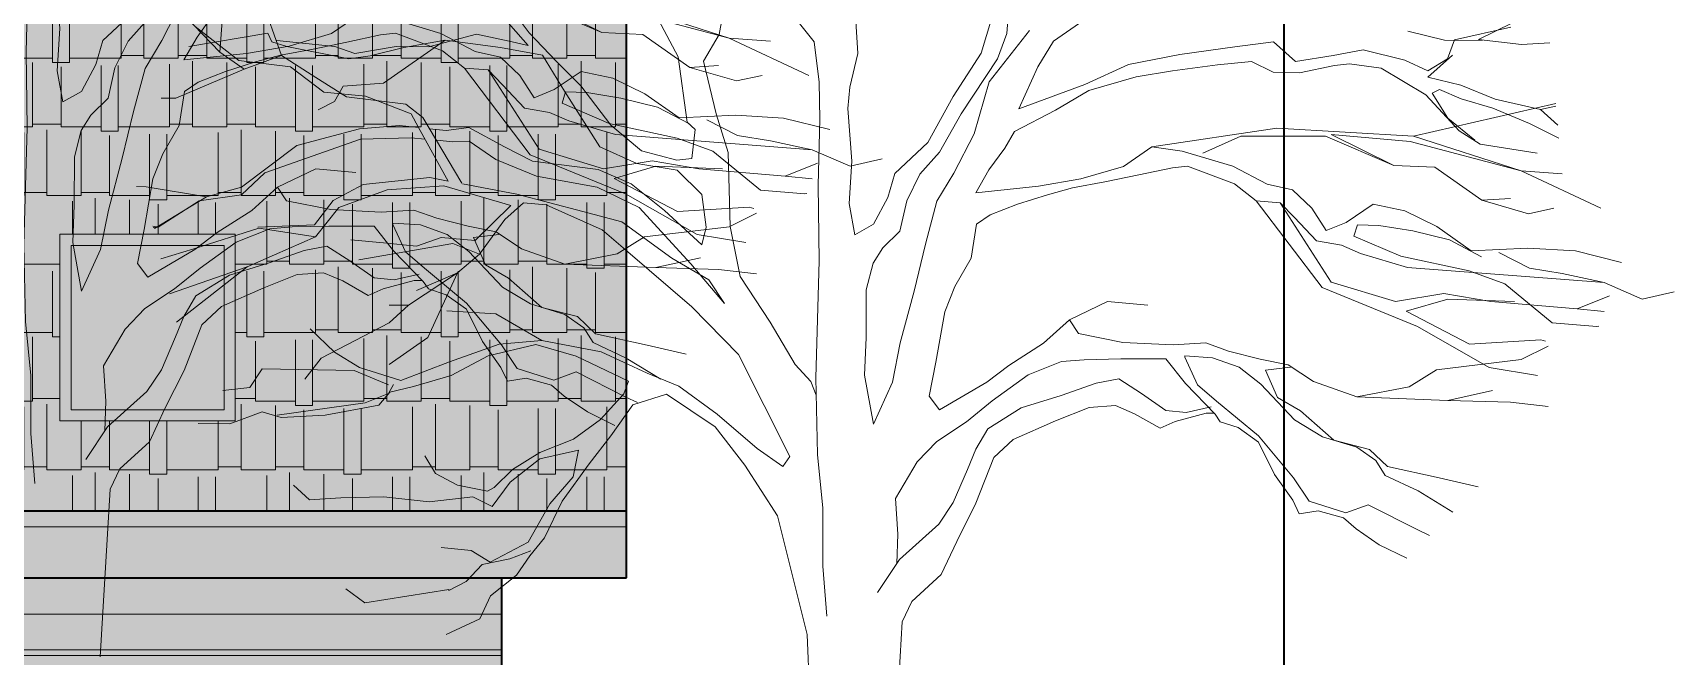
# Model space of a CAD drawing. Header units: millimetres. Extents: x -2481 to 9238, y -476 to 10647.
# Drawn here: x 6134 to 6863, y 8665 to 8942 of the extents above; entities that cross this region are included whole.
import ezdxf

# ---------------------------------------------------------------- set-up
doc = ezdxf.new("R2010")
doc.units = ezdxf.units.MM
for name, color, linetype, lineweight in [('A-ELEWACJA CIENKA', 11, 'Continuous', 13), ('A-murowane', 3, 'Continuous', 35), ('A-RYS ELEWACJI', 30, 'Continuous', 35), ('B-CIENIE', 251, 'Continuous', 0), ('B-DACHÓWKA', 250, 'Continuous', 0), ('B-materiały', 9, 'Continuous', 0)]:
    doc.layers.add(name, color=color, linetype=linetype, lineweight=lineweight)
doc.layers.add('bowe drewno', color=7, linetype='Continuous', true_color=0x51432a)

# ---------------------------------------------------------------- blocks, each defined once
blk = doc.blocks.new('A$C2EBD462E')
at = {"layer": 'B-materiały'}
for p, q in [((-318.94, 579.02), (-306.08, 542.54)), ((-69.3, 548.61), (-96.72, 583.03)), ((-208.67, 569.62), (-195.96, 552.62)), ((17.57, 569.7), (16.33, 552.35)), ((-356.8, 568.44), (-333.5, 544.08)), ((-331.81, 565.91), (-333.5, 544.08)), ((-196.38, 547.02), (-211.9, 564.51)), ((-108.64, 568.21), (-111.59, 551.94)), ((4.82, 543.68), (11.53, 565.64)), ((56.31, 562.29), (37.09, 548.96)), ((256.12, 564.57), (225.89, 549.78)), ((-325.02, 540.38), (-344.4, 555.54)), ((-129.77, 541.98), (-138.57, 558.52)), ((-50.84, 557.93), (-49.92, 543.43)), ((215.28, 549.51), (240.28, 555.16)), ((-312.15, 552.5), (-347.2, 546.59)), ((-310.38, 548.63), (-312.15, 552.5)), ((-303.63, 546.57), (-310.38, 548.63)), ((-308.16, 549.25), (-282.4, 546.54)), ((-233.31, 549.45), (-260.64, 530.34)), ((-233.31, 549.45), (-251.66, 546.19)), ((-240.5, 546.47), (-219.41, 552.03)), ((-208.65, 546.15), (-233.31, 549.45)), ((-219.41, 552.03), (-204.81, 549.04)), ((-204.81, 549.04), (-196.38, 547.02)), ((-195.96, 552.62), (-183.91, 540.07)), ((-111.59, 551.94), (-118.55, 540.03)), ((-67.18, 530.78), (-69.3, 548.61)), ((8.49, 530.92), (26.35, 553.72)), ((16.33, 552.35), (12.15, 541.07)), ((37.09, 548.96), (30.11, 537.61)), ((117.59, 546.5), (134.86, 548.61)), ((134.86, 548.61), (144.57, 539.92)), ((210.81, 549.4), (194.51, 553.46)), ((227.58, 549.26), (210.81, 549.4)), ((212.14, 541.05), (215.28, 549.51)), ((225.89, 549.78), (244.94, 547.46)), ((244.94, 547.46), (257.66, 548.27)), ((-333.5, 544.08), (-322.69, 536.53)), ((-302.05, 537.61), (-325.02, 540.38)), ((-322.69, 536.53), (-306.08, 542.54)), ((-306.08, 542.54), (-290.76, 532.86)), ((-276.12, 541.11), (-303.63, 546.57)), ((-282.4, 546.54), (-273.38, 543.42)), ((-266.65, 542.47), (-276.12, 541.11)), ((-273.38, 543.42), (-255.03, 546.67)), ((-251.66, 546.19), (-266.65, 542.47)), ((-255.03, 546.67), (-240.5, 546.47)), ((-190.12, 542.71), (-208.65, 546.15)), ((-180.23, 526.75), (-190.12, 542.71)), ((-183.91, 540.07), (-173.03, 529.17)), ((-125.7, 513.04), (-129.77, 541.98)), ((-118.55, 540.03), (-112.94, 516.71)), ((-49.92, 543.43), (-53.46, 528.57)), ((-7.55, 524.38), (4.82, 543.68)), ((12.15, 541.07), (-4, 516.64)), ((70.31, 538.62), (93.1, 543.1)), ((93.1, 543.1), (117.59, 546.5)), ((125.02, 539.99), (109.97, 538.49)), ((134.64, 535.2), (125.02, 539.99)), ((144.57, 539.92), (161.27, 542.57)), ((161.27, 542.57), (174.61, 545.14)), ((174.61, 545.14), (193.16, 540.58)), ((193.16, 540.58), (203.33, 535.8)), ((203.33, 535.8), (212.14, 541.05)), ((214.33, 542.78), (203.4, 533.01)), ((-322.69, 536.53), (-353.04, 523.7)), ((-287.24, 526.25), (-302.05, 537.61)), ((-290.76, 532.86), (-277.14, 524.27)), ((30.11, 537.61), (21.64, 518.96)), ((50.98, 529.75), (70.31, 538.62)), ((73.8, 533.12), (52.72, 527)), ((89.93, 535.76), (73.8, 533.12)), ((109.97, 538.49), (89.93, 535.76)), ((146.37, 534.94), (134.64, 535.2)), ((161.94, 538.12), (146.37, 534.94)), ((168.62, 538.84), (161.94, 538.12)), ((182.63, 536.96), (168.62, 538.84)), ((202.48, 525.17), (182.63, 536.96)), ((203.4, 533.01), (218.02, 529.47)), ((-268.76, 524.48), (-287.24, 526.25)), ((-278.69, 528.99), (-282.45, 522.21)), ((-260.64, 530.34), (-278.69, 528.99)), ((-164.52, 502.01), (-180.23, 526.75)), ((-173.03, 529.17), (-159.74, 511.63)), ((-66.83, 514.26), (-67.18, 530.78)), ((-53.46, 528.57), (-54.34, 519.05)), ((1.8, 507.85), (8.49, 530.92)), ((21.64, 518.96), (50.98, 529.75)), ((52.72, 527), (37.86, 518.25)), ((217.31, 509.19), (202.48, 525.17)), ((208.57, 527.55), (205.26, 525.8)), ((205.26, 525.8), (212.24, 514.8)), ((218.17, 523.33), (208.57, 527.55)), ((218.02, 529.47), (233.26, 523.15)), ((-353.04, 523.7), (-359.53, 523.7)), ((-282.45, 522.21), (-289.72, 518.41)), ((-277.14, 524.27), (-250.8, 521.02)), ((-248.45, 516.61), (-268.76, 524.48)), ((-250.8, 521.02), (-243.21, 515.02)), ((-54.34, 519.05), (-52.64, 495.63)), ((-18.77, 503.98), (-7.55, 524.38)), ((37.86, 518.25), (19.66, 508.86)), ((196.99, 506.75), (260.2, 521.22)), ((232.24, 519.21), (218.17, 523.33)), ((248.61, 512.36), (232.24, 519.21)), ((233.26, 523.15), (253.48, 518.62)), ((253.48, 518.62), (260.31, 520.04)), ((253.48, 518.62), (261.1, 511.66)), ((-271.42, 509.95), (-253.59, 511.51)), ((-253.59, 511.51), (-245.11, 510.58)), ((-245.11, 510.58), (-248.45, 516.61)), ((-231.92, 486.81), (-245.11, 510.58)), ((-243.21, 515.02), (-225.88, 485.9)), ((-232.86, 509.24), (-222.84, 510.6)), ((-222.84, 510.6), (-206.98, 502.06)), ((-159.74, 511.63), (-146.05, 500.24)), ((-122.26, 509.77), (-125.7, 513.04)), ((-112.94, 516.71), (-107.48, 499.53)), ((-67.58, 485.05), (-66.83, 514.26)), ((-4, 516.64), (-13.63, 499.64)), ((212.24, 514.8), (224.21, 505.04)), ((261.65, 505.82), (248.61, 512.36)), ((-271, 505.49), (-313.39, 490.46)), ((-299.17, 502.55), (-271.42, 509.95)), ((-248.42, 506.05), (-271, 505.49)), ((-242.27, 505.46), (-248.42, 506.05)), ((-240.25, 510.05), (-232.86, 509.24)), ((-229.94, 504.28), (-237.07, 504.96)), ((-222.68, 504.46), (-229.94, 504.28)), ((-210.75, 496.38), (-222.68, 504.46)), ((-123.62, 496.89), (-122.26, 509.77)), ((-33.51, 490.21), (-18.77, 503.98)), ((-7.25, 490.31), (1.8, 507.85)), ((19.66, 508.86), (15.37, 501.49)), ((80.72, 502.01), (136.31, 510.28)), ((120.26, 506.75), (103.46, 499.16)), ((157.87, 506.75), (120.26, 506.75)), ((136.31, 510.28), (196.99, 506.75)), ((188.22, 493.74), (157.87, 506.75)), ((195.49, 504.31), (160.38, 507.56)), ((160.38, 507.56), (188.22, 493.74)), ((244.89, 491.29), (195.49, 504.31)), ((196.99, 506.75), (244.89, 491.29)), ((226.58, 503.23), (217.31, 509.19)), ((-323.85, 484.05), (-299.17, 502.55)), ((-192.69, 489.01), (-210.75, 496.38)), ((-206.98, 502.06), (-194.53, 495.67)), ((-148.14, 494.6), (-164.52, 502.01)), ((-146.05, 500.24), (-130.3, 496.16)), ((-130.3, 496.16), (-123.62, 496.89)), ((-107.48, 499.53), (-106.66, 466.59)), ((-13.63, 499.64), (-22.33, 489.93)), ((15.37, 501.49), (8.35, 491.81)), ((68.09, 493.31), (80.72, 502.01)), ((80.72, 502.01), (94.17, 500.11)), ((94.17, 500.11), (116.69, 493.41)), ((251.91, 499.16), (226.58, 503.23)), ((-313.39, 490.46), (-323.76, 480.7)), ((-194.53, 495.67), (-165.39, 491.93)), ((-165.75, 484.1), (-192.69, 489.01)), ((-165.39, 491.93), (-150.71, 485.6)), ((-130.19, 491.7), (-148.14, 494.6)), ((-119.3, 480.8), (-130.19, 491.7)), ((-52.64, 495.63), (-53.84, 476.85)), ((-36.59, 479.52), (-33.51, 490.21)), ((-22.33, 489.93), (-28.17, 478.05)), ((-14.76, 477.83), (-7.25, 490.31)), ((8.35, 491.81), (2.46, 481.61)), ((49.23, 487.81), (68.09, 493.31)), ((74.89, 489.57), (59.88, 486.4)), ((89.89, 492.74), (74.89, 489.57)), ((96.58, 493.47), (89.89, 492.74)), ((117.44, 485.61), (96.58, 493.47)), ((116.69, 493.41), (131.97, 485.41)), ((188.22, 493.74), (206.52, 492.92)), ((206.52, 492.92), (227.33, 478.28)), ((244.89, 491.29), (263.14, 490)), ((280.24, 474.75), (244.89, 491.29)), ((-370.44, 484.43), (-366.21, 484.24)), ((-366.21, 484.24), (-339.38, 479.75)), ((-339.38, 479.75), (-323.85, 484.05)), ((-269.75, 485.27), (-283.05, 478.1)), ((-259.01, 482.88), (-280.61, 475.08)), ((-271.97, 483.48), (-271.92, 483.43)), ((-269.75, 485.27), (-240.16, 488.38)), ((-233.92, 484.63), (-259.01, 482.88)), ((-240.16, 488.38), (-231.92, 486.81)), ((-204.09, 475.88), (-233.92, 484.63)), ((-225.64, 485.61), (-201.43, 480.97)), ((-147.09, 475.07), (-165.75, 484.1)), ((-150.71, 485.6), (-135.88, 473.68)), ((-67.17, 451.38), (-67.58, 485.05)), ((2.46, 481.61), (30.32, 484.54)), ((30.32, 484.54), (49.23, 487.81)), ((45.42, 483.8), (34.33, 480.73)), ((59.88, 486.4), (45.42, 483.8)), ((127.13, 478.03), (117.44, 485.61)), ((131.97, 485.41), (143.21, 482.9)), ((143.21, 482.9), (151.79, 474.74)), ((-362.49, 465.77), (-339.38, 479.75)), ((-342.69, 477.99), (-360.83, 466.37)), ((-323.76, 480.7), (-342.69, 477.99)), ((-283.05, 478.1), (-291.42, 467.41)), ((-280.61, 475.08), (-290.89, 461.97)), ((-219.91, 460.4), (-204.09, 475.88)), ((-198.54, 477.14), (-206.73, 469.67)), ((-201.43, 480.97), (-172.19, 473.33)), ((-188.46, 476.27), (-198.54, 477.14)), ((-163.6, 465.16), (-188.46, 476.27)), ((-124.12, 449.95), (-147.09, 475.07)), ((-117.26, 466.32), (-119.3, 480.8)), ((-53.84, 476.85), (-51.26, 462.95)), ((-43, 467.62), (-36.59, 479.52)), ((-28.17, 478.05), (-31.19, 464.57)), ((-19.87, 458.71), (-14.76, 477.83)), ((21.03, 476.49), (8.85, 471.72)), ((34.33, 480.73), (21.03, 476.49)), ((156.37, 439.5), (127.13, 478.03)), ((137.76, 477.18), (127.13, 478.03)), ((137.76, 477.18), (160.38, 441.94)), ((144.07, 470.63), (137.76, 477.18)), ((151.79, 474.74), (158.18, 464.84)), ((167.03, 468.42), (179.12, 476.54)), ((179.12, 476.54), (193.16, 473.54)), ((227.33, 478.28), (240.12, 479.09)), ((240.12, 479.09), (227.33, 478.28)), ((227.33, 478.28), (227.33, 478.28)), ((227.33, 478.28), (248.15, 472.31)), ((248.15, 472.31), (259.43, 474.75)), ((-291.42, 467.41), (-316.55, 466.26)), ((-206.73, 469.67), (-218.08, 454.3)), ((-172.19, 473.33), (-154.75, 468.74)), ((-154.75, 468.74), (-132.56, 452.53)), ((-135.88, 473.68), (-119.3, 458.45)), ((-51.26, 462.95), (-43, 467.62)), ((2.81, 467.65), (0.4, 452.51)), ((8.85, 471.72), (2.81, 467.65)), ((153.83, 460.26), (144.07, 470.63)), ((158.18, 464.84), (167.03, 468.42)), ((172.09, 467.42), (170.54, 462.36)), ((181.59, 467.1), (172.09, 467.42)), ((196.73, 464.69), (181.59, 467.1)), ((193.16, 473.54), (207.3, 466.63)), ((-360.83, 466.37), (-363.16, 466.76)), ((-360.83, 466.37), (-363.01, 466.13)), ((-316.13, 465.81), (-344.95, 456.71)), ((-290.89, 461.97), (-321.32, 448.72)), ((-290.89, 461.97), (-316.13, 465.81)), ((-275.18, 460.65), (-260.64, 459.3)), ((-246.09, 457.94), (-235.02, 461.7)), ((-235.02, 461.7), (-219.91, 460.4)), ((-152.18, 455.39), (-163.6, 465.16)), ((-119.3, 458.45), (-117.26, 466.32)), ((-106.66, 466.59), (-102.19, 444.35)), ((-31.19, 464.57), (-38.82, 457.11)), ((165.05, 458.31), (153.83, 460.26)), ((170.54, 462.36), (191.43, 453.38)), ((213.04, 460.63), (196.73, 464.69)), ((207.3, 466.63), (222.65, 455.84)), ((227.19, 453.16), (213.04, 460.63)), ((-344.95, 456.71), (-359.6, 452.21)), ((-229.93, 459.03), (-271.64, 451.84)), ((-260.64, 459.3), (-246.09, 457.94)), ((-218.08, 454.3), (-229.93, 459.03)), ((-218.08, 454.3), (-227.79, 446.01)), ((-123.64, 430.97), (-152.18, 455.39)), ((-132.56, 452.53), (-116.12, 442.89)), ((-38.82, 457.11), (-43.12, 450.3)), ((-24.93, 437.91), (-19.87, 458.71)), ((0.4, 452.51), (-6.81, 439.92)), ((173.52, 454.61), (165.05, 458.31)), ((194.35, 448.43), (173.52, 454.61)), ((191.43, 453.38), (221.76, 446.88)), ((222.65, 455.84), (247.76, 457.03)), ((234.96, 455.03), (248.54, 448.11)), ((247.76, 457.03), (268.96, 455.77)), ((268.96, 455.77), (289.51, 450.68)), ((-321.32, 448.72), (-355.81, 436.74)), ((-321.32, 448.72), (-352.72, 424.1)), ((-227.79, 446.01), (-249.6, 431.64)), ((-227.79, 446.01), (-246.09, 438.15)), ((-241.08, 417.27), (-227.79, 446.01)), ((-109.15, 432.45), (-124.12, 449.95)), ((-68.66, 399.39), (-67.17, 451.38)), ((-43.12, 450.3), (-46.18, 438.5)), ((281.67, 441.68), (194.35, 448.43)), ((221.76, 446.88), (237.55, 441.13)), ((248.54, 448.11), (263.13, 445.68)), ((263.13, 445.68), (281.67, 441.68)), ((-116.12, 442.89), (-109.15, 432.45)), ((-102.19, 444.35), (-88.83, 424.02)), ((-46.18, 438.5), (-46.2, 417.27)), ((-31.06, 414.85), (-24.93, 437.91)), ((-6.81, 439.92), (-11.3, 428.75)), ((198.75, 422.15), (156.37, 439.5)), ((160.38, 441.94), (188.97, 433.27)), ((237.55, 441.13), (258.68, 423.77)), ((298.55, 434.35), (281.67, 441.68)), ((-249.6, 431.64), (-258.13, 423.77)), ((-249.6, 431.64), (-258.13, 431.64)), ((-103, 409.7), (-123.64, 430.97)), ((44.1, 425.11), (61.08, 433.27)), ((61.08, 433.27), (78.89, 431.64)), ((188.97, 433.27), (210.53, 436.79)), ((212.29, 434.35), (193.73, 428.93)), ((210.53, 436.79), (231.35, 433.27)), ((241.88, 433.27), (212.29, 434.35)), ((231.35, 433.27), (269.71, 430.01)), ((269.71, 430.01), (284.14, 435.74)), ((298.55, 434.35), (312.84, 437.6)), ((312.84, 437.6), (298.55, 434.35)), ((-258.13, 423.77), (-288.47, 408.05)), ((-232.55, 429.2), (-210.74, 427.84)), ((-210.74, 427.84), (-190.3, 415.89)), ((-88.83, 424.02), (-77.75, 405.3)), ((-11.3, 428.75), (-15.2, 406.31)), ((32.63, 414.77), (44.1, 425.11)), ((44.1, 425.11), (48.16, 419.07)), ((193.73, 428.93), (221.82, 414.28)), ((258.68, 423.77), (278.49, 422.15)), ((269.71, 430.01), (281.66, 428.84)), ((-293.24, 421.06), (-282.45, 410.76)), ((-258.13, 405.33), (-241.08, 417.27)), ((-209.25, 414.3), (-190.3, 415.89)), ((-190.3, 415.89), (-163.92, 410.97)), ((-46.2, 417.27), (-46.9, 400.49)), ((48.16, 419.07), (67.81, 415.09)), ((230.59, 403.98), (198.75, 422.15)), ((221.82, 414.28), (253.66, 416.18)), ((253.66, 416.18), (255.73, 415.58)), ((278.49, 422.15), (279.3, 422.29)), ((-282.45, 410.76), (-271.42, 403.98)), ((-231.4, 406.48), (-209.25, 414.3)), ((-214.15, 409.15), (-230.69, 400.36)), ((-193.05, 414.15), (-214.15, 409.15)), ((-175.04, 409.01), (-193.05, 414.15)), ((-151.86, 397.86), (-175.04, 409.01)), ((-163.92, 410.97), (-143.57, 401.42)), ((-80.08, 364.46), (-103, 409.7)), ((-34.54, 397.45), (-31.06, 414.85)), ((17.23, 404.89), (32.63, 414.77)), ((67.81, 415.09), (90.19, 413.98)), ((90.19, 413.98), (104.69, 414.9)), ((107.65, 408.27), (95.34, 409.08)), ((95.34, 409.08), (95.35, 408.52)), ((95.35, 408.52), (101.03, 396.3)), ((104.69, 414.9), (114.84, 411.24)), ((114.84, 411.24), (128.89, 407.69)), ((244.89, 407.5), (256.92, 413.47)), ((-314.56, 403.28), (-320.07, 395.03)), ((-273.76, 402.63), (-314.56, 403.28)), ((-288.47, 408.05), (-295.74, 398.83)), ((-258.52, 396.31), (-273.76, 402.63)), ((-271.42, 403.98), (-252.98, 398.12)), ((-252.98, 398.12), (-231.4, 406.48)), ((-143.57, 401.42), (-129.46, 395.63)), ((-77.75, 405.3), (-70.85, 397.65)), ((-15.2, 406.31), (-18.18, 391.15)), ((7.36, 397.38), (17.23, 404.89)), ((40.65, 406.59), (25.72, 400.63)), ((50.69, 407.4), (40.65, 406.59)), ((66.88, 407.81), (50.69, 407.4)), ((86.99, 407.75), (66.88, 407.81)), ((95.64, 396.8), (86.99, 407.75)), ((119.48, 404.1), (107.65, 408.27)), ((129.17, 396.52), (119.48, 404.1)), ((128.89, 407.69), (141.24, 405.2)), ((142.39, 404.11), (131.25, 402.72)), ((131.25, 402.72), (136.58, 390.56)), ((141.24, 405.2), (152.6, 397.67)), ((195.12, 395.38), (207.22, 402.94)), ((207.22, 402.94), (244.89, 407.5)), ((252.16, 400.45), (230.59, 403.98)), ((-320.07, 395.03), (-332.1, 393.67)), ((-258.42, 392.4), (-256.29, 396.36)), ((-247.33, 395.47), (-257.88, 392.97)), ((-230.69, 400.36), (-247.33, 395.47)), ((-153.95, 392.22), (-151.86, 397.86)), ((-129.46, 395.63), (-112.39, 383.21)), ((-70.85, 397.65), (-68.47, 391.65)), ((-67.81, 365.33), (-68.66, 399.39)), ((-46.9, 400.49), (-43.01, 378.8)), ((-43.01, 378.8), (-34.54, 397.45)), ((-13.56, 385.12), (7.36, 397.38)), ((25.72, 400.63), (9.81, 389.06)), ((40.47, 391.5), (55.98, 396.92)), ((55.98, 396.92), (65.99, 398.85)), ((65.99, 398.85), (76.2, 392.4)), ((108.84, 383.16), (95.64, 396.8)), ((101.03, 396.3), (109.4, 389.02)), ((144.09, 380.69), (129.17, 396.52)), ((152.6, 397.67), (171.77, 390.88)), ((171.77, 390.88), (195.12, 395.38)), ((-307.9, 382.78), (-268.93, 388.22)), ((-262.76, 387.26), (-286.67, 382.75)), ((-268.93, 388.22), (-258.42, 392.4)), ((-257.88, 392.97), (-262.76, 387.26)), ((-164.28, 380.79), (-153.95, 392.22)), ((-149.92, 387.29), (-159.63, 373.64)), ((-134.96, 392.14), (-149.92, 387.29)), ((-113.37, 377.6), (-134.96, 392.14)), ((-18.18, 391.15), (-13.56, 385.12)), ((9.81, 389.06), (-1.69, 379.83)), ((22.73, 386.03), (40.47, 391.5)), ((64.6, 387.08), (52.89, 386.23)), ((73.08, 383.38), (64.6, 387.08)), ((76.2, 392.4), (87.01, 384.85)), ((109.4, 389.02), (128.07, 373.59)), ((136.58, 390.56), (146.79, 384.67)), ((171.77, 390.88), (212.29, 389.34)), ((212.29, 389.34), (232.1, 393.67)), ((232.1, 393.67), (212.29, 389.34)), ((212.29, 389.34), (240.12, 388.52)), ((240.12, 388.52), (256.92, 386.62)), ((-314.64, 384.29), (-329.03, 378.9)), ((-306.2, 381.7), (-314.64, 384.29)), ((-286.67, 382.75), (-306.2, 381.7)), ((-176.35, 372.11), (-164.28, 380.79)), ((-112.39, 383.21), (-94.69, 368.01)), ((-1.69, 379.83), (-14.88, 371.12)), ((7.88, 376.72), (22.73, 386.03)), ((37.96, 380.27), (19.17, 371.98)), ((52.89, 386.23), (37.96, 380.27)), ((84.41, 376.96), (73.08, 383.38)), ((91.04, 379.92), (84.41, 376.96)), ((87.01, 384.85), (95.97, 383.96)), ((104.91, 383.62), (91.04, 379.92)), ((95.97, 383.96), (107.08, 386.47)), ((108.47, 383.64), (104.91, 383.62)), ((111.15, 379.87), (108.84, 383.16)), ((119.04, 377.27), (111.15, 379.87)), ((156.57, 373.18), (144.09, 380.69)), ((146.79, 384.67), (161.64, 371.64)), ((-329.03, 378.9), (-343.01, 379.11)), ((-191.29, 366.15), (-176.35, 372.11)), ((-159.63, 373.64), (-169.38, 361.11)), ((-100.09, 360.61), (-113.37, 377.6)), ((2.52, 367.65), (7.88, 376.72)), ((128.14, 370.8), (119.04, 377.27)), ((128.07, 373.59), (143.62, 354.98)), ((171.77, 368.54), (156.57, 373.18)), ((-203.39, 358.58), (-191.29, 366.15)), ((-174, 367.14), (-191.22, 363.36)), ((-176.49, 355.35), (-174, 367.14)), ((-94.69, 368.01), (-83.31, 359.91)), ((-65.53, 341.37), (-67.81, 365.33)), ((-14.88, 371.12), (-23.59, 361.97)), ((-1.16, 358.62), (2.52, 367.65)), ((19.17, 371.98), (10.44, 363.94)), ((135.2, 356.45), (128.14, 370.8)), ((161.64, 371.64), (177.38, 367.56)), ((180.3, 362.61), (171.77, 368.54)), ((177.38, 367.56), (185.39, 359.94)), ((-242.33, 364.66), (-237.57, 356.8)), ((-211.57, 350.56), (-203.39, 358.58)), ((-191.22, 363.36), (-204.37, 352.97)), ((-169.38, 361.11), (-181.25, 344.61)), ((-85.56, 338.07), (-100.09, 360.61)), ((-83.31, 359.91), (-80.08, 364.46)), ((-23.59, 361.97), (-33.2, 345.68)), ((-7.5, 343.94), (-1.16, 358.62)), ((10.44, 363.94), (2.57, 343.63)), ((184.37, 356), (180.3, 362.61)), ((185.39, 359.94), (208.42, 354.93)), ((-293.55, 345.15), (-300.76, 351.64)), ((-237.57, 356.8), (-227.79, 351.64)), ((-227.79, 351.64), (-214.5, 348.93)), ((-214.5, 348.93), (-211.57, 350.56)), ((-204.37, 352.97), (-212.47, 342.15)), ((-186.81, 343.36), (-176.49, 355.35)), ((143.31, 344.92), (135.2, 356.45)), ((143.62, 354.98), (150.58, 344.54)), ((199.07, 349.11), (184.37, 356)), ((208.42, 354.93), (225.68, 350.89)), ((-279.61, 346.06), (-293.55, 345.15)), ((-260.63, 346.53), (-279.61, 346.06)), ((-240.46, 344.25), (-260.63, 346.53)), ((-220.96, 346.41), (-240.46, 344.25)), ((-212.47, 342.15), (-220.96, 346.41)), ((-196.44, 326.35), (-186.81, 343.36)), ((-181.25, 344.61), (-189.22, 328.21)), ((-33.2, 345.68), (-32.2, 329.95)), ((-13.96, 334.28), (-7.5, 343.94)), ((2.57, 343.63), (-5.95, 326.66)), ((146.26, 338.85), (143.31, 344.92)), ((150.58, 344.54), (166.91, 339.37)), ((166.91, 339.37), (176.88, 342.97)), ((176.88, 342.97), (198.95, 331.79)), ((214.52, 339.72), (199.07, 349.11)), ((-72.51, 285.33), (-85.56, 338.07)), ((-65.45, 315.67), (-65.53, 341.37)), ((154.6, 340.18), (146.26, 338.85)), ((165.85, 337.11), (154.6, 340.18)), ((171.56, 332.22), (165.85, 337.11)), ((-32.2, 329.95), (-32.65, 316.8)), ((-31.48, 318.56), (-13.96, 334.28)), ((181.79, 325.21), (171.56, 332.22)), ((198.95, 331.79), (204.15, 329.35)), ((-235.06, 323.99), (-221.77, 322.63)), ((-221.77, 322.63), (-213.24, 317.48)), ((-213.24, 317.48), (-196.44, 326.35)), ((-195.22, 322.47), (-204.63, 318.89)), ((-189.22, 328.21), (-195.72, 320.23)), ((-5.95, 326.66), (-12.84, 311.96)), ((194.03, 319.22), (181.79, 325.21)), ((-216.86, 316.35), (-223.93, 308.91)), ((-204.63, 318.89), (-216.86, 316.35)), ((-195.72, 320.23), (-201.66, 311.7)), ((-63.77, 293.37), (-65.45, 315.67)), ((-41.13, 303.99), (-31.48, 318.56)), ((-223.93, 308.91), (-231.65, 304.8)), ((-201.66, 311.7), (-213.16, 302.47)), ((-12.84, 311.96), (-25.95, 299.9)), ((-268.94, 299.4), (-277.44, 305.55)), ((-231.66, 305.36), (-268.94, 299.4)), ((-231.65, 304.8), (-231.66, 305.36)), ((-213.16, 302.47), (-217.93, 292.3)), ((-25.95, 299.9), (-30.19, 290.86)), ((-217.93, 292.3), (-232.84, 285.22)), ((-70.02, 230.64), (-72.51, 285.33)), ((-30.19, 290.86), (-34.7, 216.33))]:
    blk.add_line(p, q, dxfattribs=at)

msp = doc.modelspace()

# ---------------------------------------------------------------- hatches: boundary and pattern name
at = {"layer": 'A-ELEWACJA CIENKA'}
h = msp.add_hatch(dxfattribs=at)
h.set_pattern_fill('AR-RSHKE', color=256, scale=0.1)
h.set_pattern_definition([(0, (1713.865, 0), (64.77, 30.48), [15.24, -12.7, 17.78, -7.62, 22.86, -10.16]), (0, (1729.105, 1.27), (64.77, 30.48), [12.7, -48.26, 10.16, -15.24]), (0, (1759.585, -1.905), (64.77, 30.48), [7.62, -78.74]), (90, (1713.865, 0), (-21.59, 30.48), [29.21, -92.71]), (90, (1729.105, 0), (-21.59, 30.48), [28.575, -93.345]), (90, (1741.805, 0), (-21.59, 30.48), [26.67, -95.25]), (90, (1759.585, -1.905), (-21.59, 30.48), [29.21, -92.71]), (90, (1767.205, -1.905), (-21.59, 30.48), [29.21, -92.71]), (90, (1790.065, 0), (-21.59, 30.48), [27.94, -93.98])])
h.paths.add_polyline_path([(5436.8, 9034.86), (5436.8, 8729.5), (6397.51, 8729.5), (6397.51, 9034.86)])
h.paths.add_polyline_path([(5917.15, 8971.91), (6069.12, 8819.94), (6069.12, 8760.95), (5765.18, 8760.95), (5765.18, 8819.94)], flags=16)
h.paths.add_polyline_path([(5917.15, 8935.14), (6039.12, 8813.17), (6039.12, 8763.95), (5795.18, 8763.95), (5795.18, 8813.17)], flags=0)
h.paths.add_polyline_path([(5682.67, 8852.5), (5682.67, 8769.5), (5610.8, 8769.5), (5610.8, 8852.5)], flags=16)
h.paths.add_polyline_path([(5817.05, 8825.14), (5910.15, 8825.14), (5910.15, 8770.95), (5924.15, 8770.95), (5924.15, 8825.14), (6017.25, 8825.14), (6032.12, 8810.27), (6032.12, 8770.95), (5802.18, 8770.95), (5802.18, 8810.27)], flags=0)
h.paths.add_polyline_path([(5910.15, 8918.24), (5910.15, 8839.14), (5831.05, 8839.14)], flags=0)
h.paths.add_polyline_path([(5924.15, 8918.24), (6003.25, 8839.14), (5924.15, 8839.14)], flags=0)
h.paths.add_polyline_path([(6145.65, 8852.5), (6223.65, 8852.5), (6223.65, 8769.5), (6145.65, 8769.5)], flags=16)
at = {"layer": 'A-ELEWACJA CIENKA', "true_color": 0xffffff}
h = msp.add_hatch(color=7, dxfattribs=at)
h.dxf.hatch_style = 1
h.paths.add_polyline_path([(5436.8, 9034.86), (6397.51, 9034.86), (6397.51, 8699.8), (6342.15, 8699.8), (6342.15, 8413.95), (6332.15, 8413.95), (6332.15, 8383.95), (5502.15, 8383.95), (5502.15, 8413.95), (5492.15, 8413.95), (5492.15, 8699.8), (5436.8, 8699.8)])
at = {"layer": 'A-ELEWACJA CIENKA'}
h = msp.add_hatch(dxfattribs=at)
h.set_pattern_fill('ANSI31', color=256, scale=5, angle=135)
h.set_pattern_definition([(180, (1713.865, 0), (-3e-15, -15.875), [])])
h.paths.add_polyline_path([(5797.15, 8699.8), (5492.15, 8699.8), (5492.15, 8413.95), (5502.15, 8413.95), (5797.15, 8413.95)])
h.paths.add_polyline_path([(5694.65, 8484.54), (5604.65, 8484.54), (5604.65, 8638.95), (5694.65, 8638.95)], flags=16)
h.paths.add_polyline_path([(5687.65, 8495.95), (5656.65, 8495.95), (5656.65, 8581.95), (5687.65, 8581.95)], flags=0)
h.paths.add_polyline_path([(5687.65, 8595.95), (5611.65, 8595.95), (5611.65, 8631.95), (5687.65, 8631.95)], flags=0)
h.paths.add_polyline_path([(5642.65, 8495.95), (5611.65, 8495.95), (5611.65, 8581.95), (5642.65, 8581.95)], flags=0)
h.paths.add_polyline_path([(6342.15, 8699.8), (6037.15, 8699.8), (6037.15, 8413.95), (6342.15, 8413.95)])
h.paths.add_polyline_path([(6139.65, 8638.95), (6229.65, 8638.95), (6229.65, 8484.54), (6139.65, 8484.54)], flags=16)
h.paths.add_polyline_path([(6146.65, 8581.95), (6177.65, 8581.95), (6177.65, 8495.95), (6146.65, 8495.95)], flags=0)
h.paths.add_polyline_path([(6191.65, 8581.95), (6222.65, 8581.95), (6222.65, 8495.95), (6191.65, 8495.95)], flags=0)
h.paths.add_polyline_path([(6146.65, 8595.95), (6146.65, 8631.95), (6222.65, 8631.95), (6222.65, 8595.95)], flags=0)
h.paths.add_polyline_path([(6342.15, 8699.8), (6037.15, 8699.8), (6037.15, 8684.8), (6342.15, 8684.8)])
at = {"layer": 'B-CIENIE', "true_color": 0x000000, "transparency": 33554513}
h = msp.add_hatch(color=18, dxfattribs=at)
h.dxf.hatch_style = 1
h.paths.add_polyline_path([(5492.15, 8699.8), (6342.15, 8699.8), (6342.15, 8665.28), (5492.15, 8665.28)])
at = {"layer": 'B-DACHÓWKA', "transparency": 33554636}
h = msp.add_hatch(color=256, dxfattribs=at)
h.dxf.hatch_style = 1
h.paths.add_polyline_path([(6223.65, 8852.5), (6145.65, 8852.5), (6145.65, 8769.5), (6223.65, 8769.5)])
h.paths.add_polyline_path([(6150.65, 8847.5), (6218.65, 8847.5), (6218.65, 8774.5), (6150.65, 8774.5)], flags=16)
at = {"layer": 'B-DACHÓWKA', "transparency": 33554541}
h = msp.add_hatch(color=256, dxfattribs=at)
h.dxf.hatch_style = 1
h.paths.add_polyline_path([(6150.65, 8847.5), (6150.65, 8774.5), (6218.65, 8774.5), (6218.65, 8847.5)])
at = {"layer": 'B-DACHÓWKA', "transparency": 33554636}
h = msp.add_hatch(color=256, dxfattribs=at)
h.dxf.hatch_style = 1
h.paths.add_polyline_path([(6217.52, 8779.5), (6150.65, 8779.5), (6150.65, 8774.5), (6217.52, 8774.5)])
h = msp.add_hatch(color=256, dxfattribs=at)
h.dxf.hatch_style = 1
h.paths.add_polyline_path([(6219.35, 8779.5), (6152.49, 8779.5), (6152.49, 8774.5), (6219.35, 8774.5)])
at = {"layer": 'bowe drewno', "transparency": 33554636}
h = msp.add_hatch(color=256, dxfattribs=at)
h.dxf.hatch_style = 1
h.paths.add_polyline_path([(5436.8, 9034.86), (5436.8, 8729.5), (6397.51, 8729.5), (6397.51, 9034.86)])
h.paths.add_polyline_path([(5917.15, 8971.91), (6069.12, 8819.94), (6069.12, 8760.95), (5765.18, 8760.95), (5765.18, 8819.94)], flags=16)
h.paths.add_polyline_path([(5682.67, 8852.5), (5682.67, 8769.5), (5610.8, 8769.5), (5610.8, 8852.5)], flags=16)
h.paths.add_polyline_path([(5917.15, 8935.14), (6039.12, 8813.17), (6039.12, 8763.95), (5795.18, 8763.95), (5795.18, 8813.17)], flags=0)
h.paths.add_polyline_path([(5817.05, 8825.14), (5910.15, 8825.14), (5910.15, 8770.95), (5924.15, 8770.95), (5924.15, 8825.14), (6017.25, 8825.14), (6032.12, 8810.27), (6032.12, 8770.95), (5802.18, 8770.95), (5802.18, 8810.27)], flags=0)
h.paths.add_polyline_path([(5910.15, 8918.24), (5910.15, 8839.14), (5831.05, 8839.14)], flags=0)
h.paths.add_polyline_path([(5924.15, 8918.24), (6003.25, 8839.14), (5924.15, 8839.14)], flags=0)
h.paths.add_polyline_path([(6145.65, 8852.5), (6223.65, 8852.5), (6223.65, 8769.5), (6145.65, 8769.5)], flags=16)
h = msp.add_hatch(color=256, dxfattribs=at)
h.dxf.hatch_style = 1
h.paths.add_polyline_path([(6397.51, 8722.43), (6397.51, 8729.5), (5436.8, 8729.5), (5436.8, 8722.43)])
h = msp.add_hatch(color=256, dxfattribs=at)
h.dxf.hatch_style = 1
h.paths.add_polyline_path([(6397.51, 8722.43), (5436.8, 8722.43), (5436.8, 8699.8), (6397.51, 8699.8)])
at = {"layer": 'bowe drewno', "transparency": 33554687}
h = msp.add_hatch(color=256, dxfattribs=at)
h.dxf.hatch_style = 1
h.paths.add_polyline_path([(5797.15, 8684.82), (5492.15, 8684.82), (5492.15, 8413.96), (5502.15, 8413.96), (5797.15, 8413.96)])
h.paths.add_polyline_path([(5694.65, 8488.96), (5604.65, 8488.96), (5604.65, 8638.96), (5694.65, 8638.96)], flags=16)
h.paths.add_polyline_path([(5687.65, 8595.96), (5611.65, 8595.96), (5611.65, 8631.96), (5687.65, 8631.96)], flags=0)
h.paths.add_polyline_path([(5687.65, 8581.96), (5687.65, 8495.96), (5656.65, 8495.96), (5656.65, 8581.96)], flags=0)
h.paths.add_polyline_path([(5642.65, 8581.96), (5642.65, 8495.96), (5611.65, 8495.96), (5611.65, 8581.96)], flags=0)
h.paths.add_polyline_path([(6342.15, 8684.82), (6037.15, 8684.82), (6037.15, 8413.96), (6342.15, 8413.96)])
h.paths.add_polyline_path([(6139.65, 8638.96), (6229.65, 8638.96), (6229.65, 8484.55), (6139.65, 8484.55)], flags=16)
h.paths.add_polyline_path([(6146.65, 8581.96), (6177.65, 8581.96), (6177.65, 8495.96), (6146.65, 8495.96)], flags=0)
h.paths.add_polyline_path([(6146.65, 8595.96), (6146.65, 8631.96), (6222.65, 8631.96), (6222.65, 8595.96)], flags=0)
h.paths.add_polyline_path([(6191.65, 8581.96), (6222.65, 8581.96), (6222.65, 8495.96), (6191.65, 8495.96)], flags=0)
h.paths.add_polyline_path([(6342.15, 8699.82), (6037.15, 8699.82), (6037.15, 8684.82), (6342.15, 8684.82)])
h.paths.add_polyline_path([(5797.15, 8699.82), (5492.15, 8699.82), (5492.15, 8684.82), (5797.15, 8684.82)])

# ---------------------------------------------------------------- linework, layer by layer
at = {"layer": 'A-ELEWACJA CIENKA'}
msp.add_line((5436.8, 8722.43), (6397.51, 8722.43), dxfattribs=at)
for points in [[(5436.8, 9034.86), (6397.51, 9034.86), (6397.51, 8699.8), (6342.15, 8699.8), (6342.15, 8413.95), (6332.15, 8413.95), (6332.15, 8383.95), (5502.15, 8383.95), (5502.15, 8413.95), (5492.15, 8413.95), (5492.15, 8699.8), (5436.8, 8699.8), (5436.8, 9034.86)], [(6145.65, 8769.5), (6223.65, 8769.5), (6223.65, 8852.5), (6145.65, 8852.5), (6145.65, 8769.5)]]:
    msp.add_lwpolyline(points, dxfattribs=at)
for points in [[(6145.65, 8852.5), (6223.65, 8852.5), (6223.65, 8769.5), (6145.65, 8769.5)], [(6150.65, 8847.5), (6218.65, 8847.5), (6218.65, 8774.5), (6150.65, 8774.5)]]:
    msp.add_lwpolyline(points, close=True, dxfattribs=at)
at = {"layer": 'A-murowane'}
msp.add_lwpolyline([(5184.78, 9179.4), (6689.52, 9179.4), (6689.52, 8227.64), (5184.78, 8227.64)], close=True, dxfattribs=at)
at = {"layer": 'A-RYS ELEWACJI'}
for p, q in [((6397.51, 8699.8), (6397.51, 9034.86)), ((5436.8, 8729.5), (6397.51, 8729.5)), ((5436.8, 8699.8), (6397.51, 8699.8)), ((6342.15, 8413.95), (6342.15, 8699.8))]:
    msp.add_line(p, q, dxfattribs=at)
at = {"layer": 'B-CIENIE', "color": 18, "true_color": 0x000000, "transparency": 33554513}
msp.add_lwpolyline([(5492.15, 8699.8), (6342.15, 8699.8), (6342.15, 8665.28), (5492.15, 8665.28)], close=True, dxfattribs=at)

# ---------------------------------------------------------------- block references
at = {"layer": 'A-ELEWACJA CIENKA'}
for p in [(6198.29, 8448.32), (6550.21, 8389.31)]:
    msp.add_blockref('A$C2EBD462E', p, dxfattribs=at)

doc.saveas('drawing.dxf')
